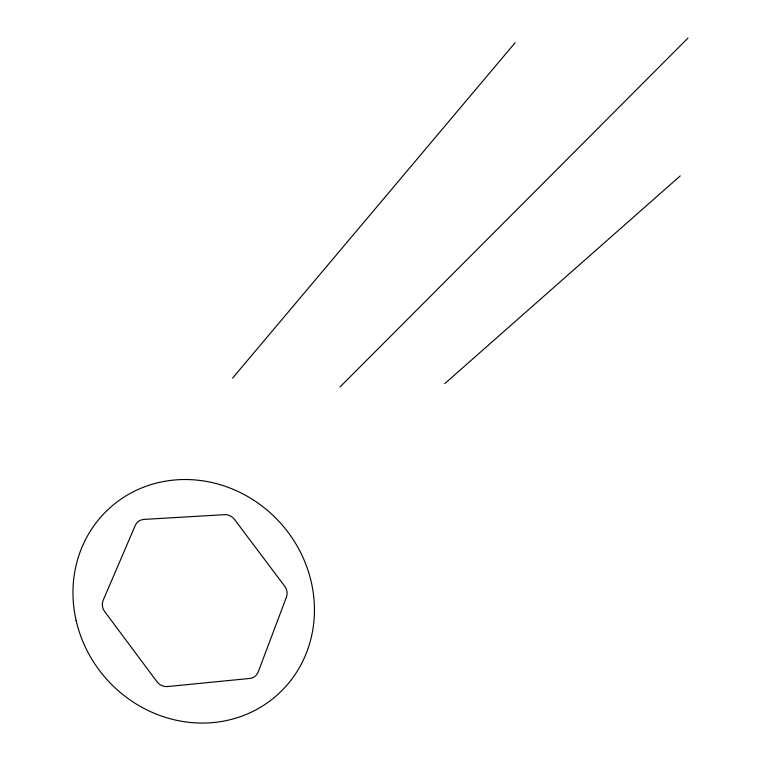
<?xml version="1.0" encoding="UTF-8"?>
<svg xmlns="http://www.w3.org/2000/svg" width="761" height="761" viewBox="0 0 761 761"><rect width="100%" height="100%" fill="white"/><g stroke="black" fill="none" stroke-linecap="round" stroke-linejoin="round"><path stroke-width="1.14" d="M232.552 378.16L515.064 42.797M340.043 386.949L688.011 38.05M444.785 383.63L680.258 175.877M286.459 597.043L258.217 671.944A11.453 10.635 57.6 0 1 249.789 678.451L167.506 686.555A11.662 11.073 54.1 0 1 157.013 681.78L104.666 611.54A11.634 11.015 41.2 0 1 103.182 600.258L135.277 525.413A11.396 10.54 39.8 0 1 144.019 519.411L224.562 514.655A11.168 10.169 45.5 0 1 234.483 519.421L284.709 586.255A11.196 10.207 52.5 0 1 286.459 597.043M76.119 620.462A125.517 116.833 48.4 0 0 276.243 695.858A125.517 116.833 48.4 0 0 228.719 487.563A125.517 116.833 48.4 0 0 76.119 620.462"/></g></svg>
